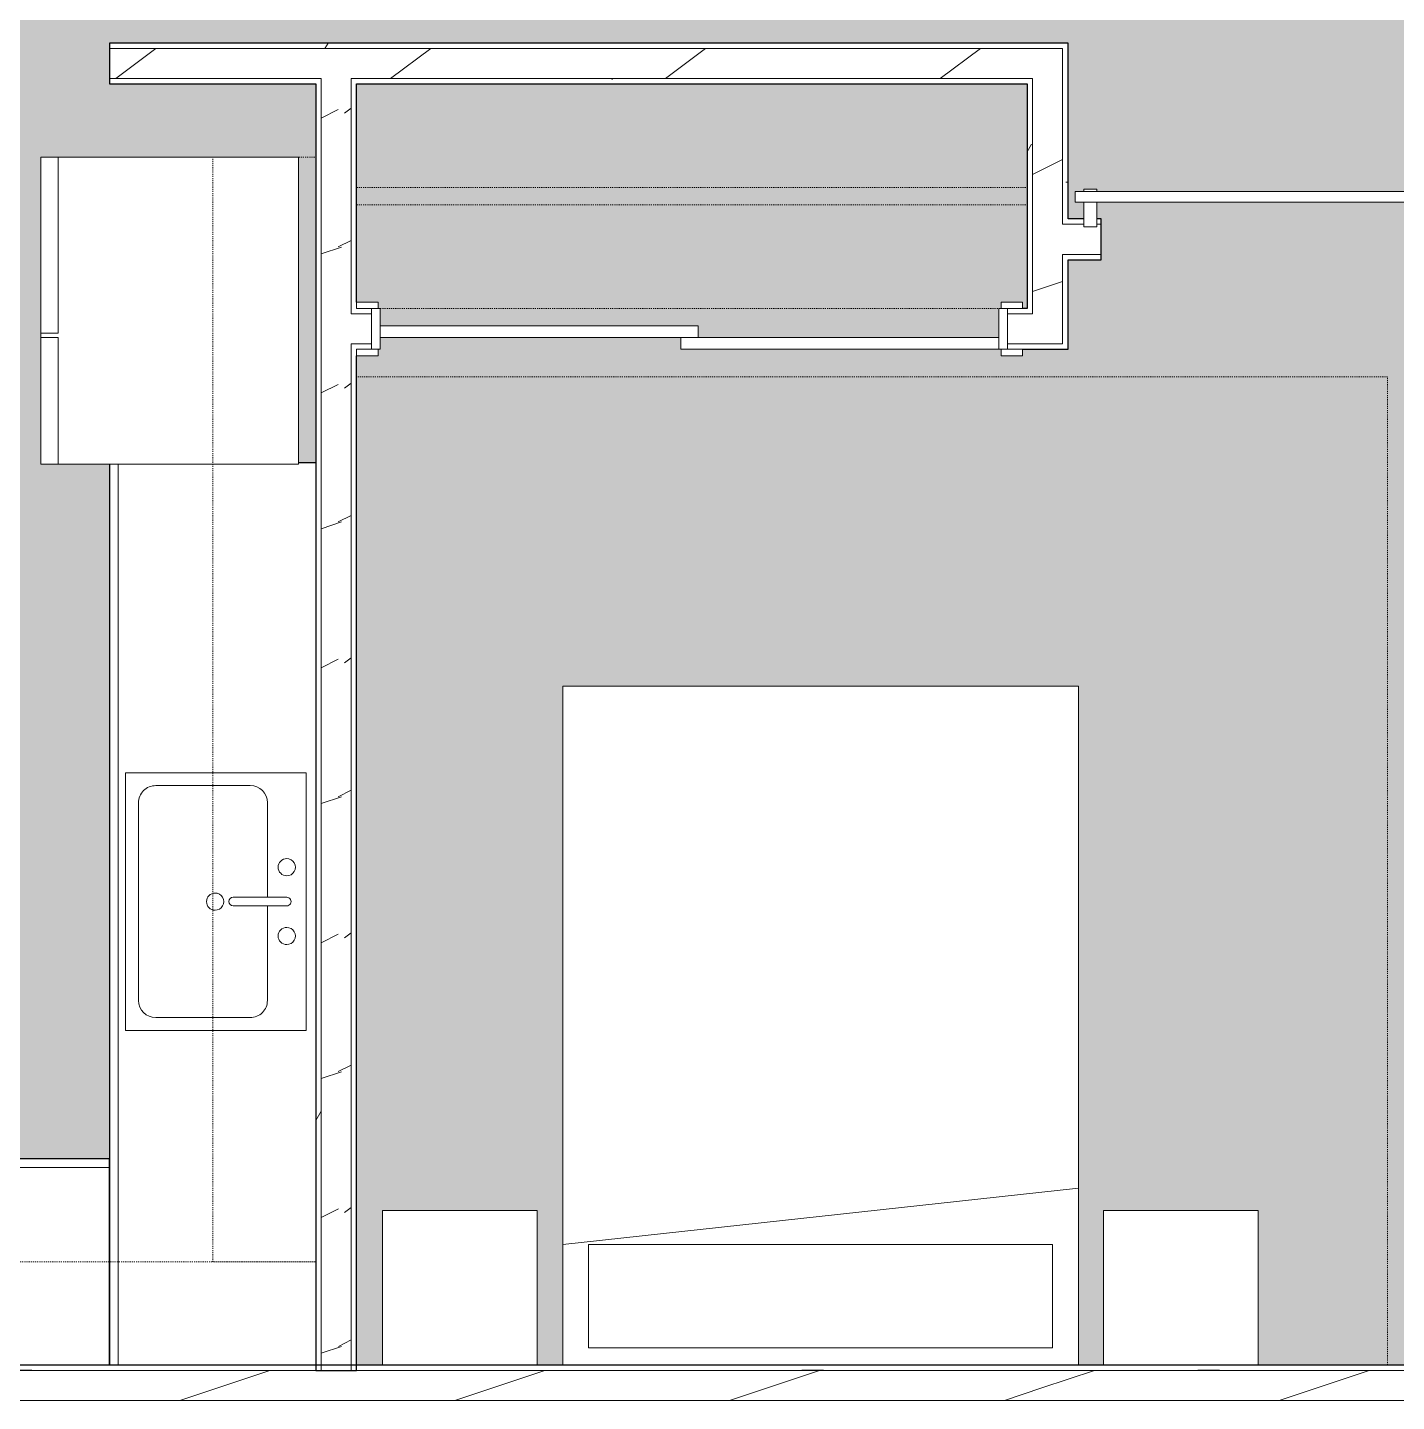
# Model space of a CAD drawing. Header units: inches. Extents: x -4830 to -242, y 9551 to 12925.
# Drawn here: x -3715 to -3555.7, y 11547.1 to 11707 of the extents above; entities that cross this region are included whole.
import ezdxf

# ---------------------------------------------------------------- set-up
doc = ezdxf.new("R2010")
doc.units = ezdxf.units.IN
doc.header["$MEASUREMENT"] = 0
doc.linetypes.add('Dash', pattern=[0.25, 0.125, -0.125])
for name, color, linetype, lineweight in [('0-1', 7, 'Continuous', 5), ('0-2', 7, 'Continuous', 9), ('A-AREA-PATT-1', 254, 'Continuous', 9), ('A-DOOR-1', 7, 'Continuous', 9), ('A-DOOR-2', 50, 'Continuous', 13), ('A-DOOR-3', 250, 'Continuous', 25), ('A-DOOR-FRAM-1', 50, 'Continuous', 13), ('A-WALL-1', 250, 'Continuous', 25), ('A-WALL-2', 7, 'Continuous', 9), ('A-WALL-PATT-1', 7, 'Continuous', 9), ('A-WALL-PATT-2', 8, 'Continuous', 9), ('A-WALL-PATT-3', 253, 'Continuous', 9), ('I-FURN-1', 7, 'Continuous', 9), ('I-FURN-HDLN-1', 7, 'Dash', 9), ('P-SANR-FIXT-1', 7, 'Continuous', 9), ('Q-CASE-1', 250, 'Continuous', 25), ('Q-CASE-2', 7, 'Continuous', 9), ('Q-CASE-HDLN-1', 7, 'Dash', 9), ('Q-SPCQ-1', 7, 'Continuous', 9)]:
    doc.layers.add(name, color=color, linetype=linetype, lineweight=lineweight)
pattern_1 = [(0, (0, 0), (61.44, 15.36), [2.534, -43.546, 2.534, -43.546, -245.76]), (0, (0, 0), (61.44, 15.36), [-92.16, 2.534, -89.626, 2.534, -43.546, -107.52]), (0, (0, 0), (61.44, 15.36), [-230.4, 2.534, -28.186, 2.534, -74.266]), (120, (23.04, 7.68), (-44.02215, 45.5286), [2.534, -43.546, 2.534, -43.546, -245.76]), (120, (23.04, 7.68), (-44.02215, 45.5286), [-92.16, 2.534, -89.626, 2.534, -43.546, -107.52]), (120, (23.04, 7.68), (-44.02215, 45.5286), [-230.4, 2.534, -28.186, 2.534, -74.266]), (240, (30.72, 38.4), (-17.41785, -60.8886), [2.534, -43.546, 2.534, -43.546, -245.76]), (240, (30.72, 38.4), (-17.41785, -60.8886), [-92.16, 2.534, -89.626, 2.534, -43.546, -107.52]), (240, (30.72, 38.4), (-17.41785, -60.8886), [-230.4, 2.534, -28.186, 2.534, -74.266])]
pattern_2 = [(216.87, (12.795, 31.987), (95.9612857, 63.9749714), [15.994, -143.942]), (206.565, (31.987, 22.391), (-31.986981, -31.986924), [35.763, -35.763]), (198.435, (31.987, 6.397), (-63.974746, -31.987128), [20.231, -80.922])]

# ---------------------------------------------------------------- blocks, each defined once
blk = doc.blocks.new('FOLDING_SLIDING CLOSET - 72_ x 80_-1372823-FLOOR PLAN - 2ND FLOOR')
at = {"layer": 'A-DOOR-1'}
for p, q in [((-36.25, 3), (-38.75, 3)), ((-38.75, 3), (-38.75, 2.25)), ((-38.75, 2.25), (-36.25, 2.25)), ((-36.25, 2.25), (-36.25, 3)), ((38.75, 3), (36.25, 3)), ((36.25, 3), (36.25, 2.25)), ((36.25, 2.25), (38.75, 2.25)), ((38.75, 2.25), (38.75, 3)), ((-36.25, -2.5), (-38.75, -2.5)), ((-38.75, -2.5), (-38.75, -3.25)), ((-36.25, -3.25), (-36.25, -2.5)), ((38.75, -2.5), (36.25, -2.5)), ((36.25, -2.5), (36.25, -3.25)), ((38.75, -3.25), (38.75, -2.5)), ((-38.75, -3.25), (-36.25, -3.25)), ((36.25, -3.25), (38.75, -3.25))]:
    blk.add_line(p, q, dxfattribs=at)
at = {"layer": 'A-DOOR-2'}
for p, q in [((1, 2.25), (-36, 2.25)), ((-36, 2.25), (-36, 0.87)), ((1, 0.87), (1, 2.25)), ((-36, 0.87), (1, 0.87)), ((36, 0.87), (-1, 0.87)), ((-1, 0.87), (-1, -0.5)), ((36, -0.5), (36, 0.87)), ((-1, -0.5), (36, -0.5))]:
    blk.add_line(p, q, dxfattribs=at)
at = {"layer": 'A-DOOR-FRAM-1'}
for p, q in [((-36, 2.25), (-37, 2.25)), ((-37, 2.25), (-37, -2.5)), ((-36, -2.5), (-36, 2.25)), ((36, 2.25), (36, -2.5)), ((37, 2.25), (36, 2.25)), ((37, -2.5), (37, 2.25)), ((-37, -2.5), (-36, -2.5)), ((36, -2.5), (37, -2.5))]:
    blk.add_line(p, q, dxfattribs=at)
blk = doc.blocks.new('Interior_barn_door_18732 - Interior_barn_door_18732-1655839-FLOOR PLAN - 2ND FLOOR')
at = {"layer": 'A-DOOR-1'}
for p, q in [((-57.5, -1.47), (-59, -1.47)), ((-59, -1.47), (-59, -4.32)), ((-57.5, -4.32), (-57.5, -1.47)), ((20, -1.47), (18.5, -1.47)), ((18.5, -1.47), (18.5, -4.32)), ((20, -4.32), (20, -1.47)), ((-53.22, -4.32), (-60, -4.32)), ((-60, -4.95), (-60, -4.32)), ((-53.29, -4.23), (-52.82, -4.98)), ((-53.27, -4.23), (-52.79, -4.23)), ((-52.79, -4.23), (-52.31, -4.23)), ((-52.76, -4.98), (-52.29, -4.23)), ((-23.43, -4.32), (-52.36, -4.32)), ((-50.9, -4.07), (-24.9, -4.07)), ((-23.5, -4.23), (-23.03, -4.98)), ((-23.48, -4.23), (-23, -4.23)), ((-23, -4.23), (-22.52, -4.23)), ((-22.97, -4.98), (-22.5, -4.23)), ((21, -4.32), (-22.57, -4.32)), ((21, -4.32), (21, -4.95)), ((-60, -5.57), (-60, -4.95)), ((-60, -5.57), (-53.21, -5.57)), ((-59, -5.57), (-59, -5.85)), ((-59, -5.85), (-57.5, -5.85)), ((-57.5, -5.85), (-57.5, -5.57)), ((-53.56, -5.67), (-53.56, -6)), ((-52.06, -5.67), (-53.56, -5.67)), ((-52.06, -6), (-53.56, -6)), ((-52.82, -4.92), (-53.29, -5.67)), ((-52.29, -5.67), (-52.76, -4.92)), ((-52.37, -5.57), (-23.42, -5.57)), ((-52.06, -6), (-52.06, -5.67)), ((-24.9, -5.82), (-50.9, -5.82)), ((-23.73, -6), (-23.73, -5.67)), ((-22.23, -5.67), (-23.73, -5.67)), ((-22.23, -6), (-23.73, -6)), ((-23.44, -6.07), (-23.69, -6.07)), ((-23.69, -6.07), (-23.44, -6.07)), ((-23.35, -6.32), (-23.63, -6.32)), ((-23.63, -6.32), (-23.63, -6.57)), ((-23.59, -6.32), (-23.59, -6.57)), ((-23.03, -4.92), (-23.5, -5.67)), ((-22.69, -6.07), (-23.44, -6.07)), ((-23.41, -6.32), (-22.49, -6.32)), ((-23.32, -6.07), (-23.32, -6.32)), ((-23.32, -6.07), (-23.32, -6.32)), ((-22.5, -5.67), (-22.97, -4.92)), ((-22.82, -6.32), (-22.82, -6.07)), ((-22.82, -6.32), (-22.82, -6.07)), ((-22.44, -6.07), (-22.69, -6.07)), ((-22.69, -6.07), (-22.44, -6.07)), ((-22.49, -6.32), (-22.67, -6.32)), ((-22.58, -5.57), (21, -5.57)), ((-22.49, -6.32), (-22.49, -6.57)), ((-22.23, -5.67), (-22.23, -6)), ((-20.62, -6.57), (-20.62, -6.32)), ((18.5, -5.57), (18.5, -5.85)), ((18.5, -5.85), (20, -5.85)), ((20, -5.85), (20, -5.57)), ((21, -4.95), (21, -5.57)), ((-23.63, -6.57), (-23.35, -6.57)), ((-22.49, -6.57), (-23.41, -6.57)), ((-22.67, -6.57), (-22.49, -6.57))]:
    blk.add_line(p, q, dxfattribs=at)
for points, knots in [([(-23.63, -6.32), (-23.6, -6.32), (-23.54, -6.32), (-23.46, -6.32), (-23.43, -6.32)], [-0.72570661, -0.72570661, -0.72570661, -0.72570661, -0.67955891, -0.66350319, -0.66350319, -0.66350319, -0.66350319]), ([(-22.49, -6.32), (-22.52, -6.32), (-22.6, -6.32), (-22.69, -6.32), (-22.7, -6.32)], [-0.1486938, -0.1486938, -0.1486938, -0.1486938, -0.13013365, -0.08496789, -0.08496789, -0.08496789, -0.08496789]), ([(-22.49, -6.32), (-22.05, -6.32), (-21.63, -6.32), (-21.29, -6.32), (-20.97, -6.32), (-20.67, -6.32), (-20.62, -6.32), (-20.62, -6.32)], [-0.722227, -0.722227, -0.722227, -0.722227, -0.6854273, -0.6485379, -0.6054888, -0.5563887, -0.5098073, -0.5098073, -0.5098073, -0.5098073]), ([(-20.62, -6.32), (-20.62, -6.32), (-20.63, -6.32), (-20.69, -6.32), (-20.77, -6.32), (-20.79, -6.32)], [-0.50809684, -0.50809684, -0.50809684, -0.50809684, -0.4969616, -0.43765961, -0.42483944, -0.42483944, -0.42483944, -0.42483944]), ([(-23.43, -6.57), (-23.46, -6.57), (-23.54, -6.57), (-23.6, -6.57), (-23.63, -6.57)], [0.66350319, 0.66350319, 0.66350319, 0.66350319, 0.67955891, 0.72570661, 0.72570661, 0.72570661, 0.72570661]), ([(-22.68, -6.57), (-22.66, -6.57), (-22.61, -6.57), (-22.52, -6.57), (-22.49, -6.57)], [0.08496789, 0.08496789, 0.08496789, 0.08496789, 0.13013365, 0.1486938, 0.1486938, 0.1486938, 0.1486938]), ([(-20.62, -6.57), (-20.62, -6.57), (-20.67, -6.57), (-20.97, -6.57), (-21.29, -6.57), (-21.63, -6.57), (-22.05, -6.57), (-22.49, -6.57)], [0.5098073, 0.5098073, 0.5098073, 0.5098073, 0.5563887, 0.6054888, 0.6485379, 0.6854273, 0.722227, 0.722227, 0.722227, 0.722227]), ([(-20.79, -6.57), (-20.77, -6.57), (-20.69, -6.57), (-20.63, -6.57), (-20.62, -6.57), (-20.62, -6.57)], [0.42483944, 0.42483944, 0.42483944, 0.42483944, 0.43765961, 0.4969616, 0.50809684, 0.50809684, 0.50809684, 0.50809684])]:
    blk.add_open_spline(points, degree=3, knots=knots, dxfattribs=at)
for points in [[(-22.67, -6.32), (-22.65, -6.32), (-22.6, -6.32), (-22.5, -6.32)], [(-22.47, -6.32), (-22.52, -6.32), (-22.58, -6.32), (-22.65, -6.32)], [(-22.62, -6.32), (-22.58, -6.32), (-22.54, -6.32), (-22.5, -6.32)], [(-22.5, -6.57), (-22.6, -6.57), (-22.65, -6.57), (-22.67, -6.57)], [(-22.63, -6.57), (-22.57, -6.57), (-22.52, -6.57), (-22.47, -6.57)], [(-22.5, -6.57), (-22.54, -6.57), (-22.58, -6.57), (-22.62, -6.57)]]:
    blk.add_open_spline(points, degree=3, dxfattribs=at)
at = {"layer": 'A-DOOR-3'}
for p, q in [((-50.9, -4.07), (-55.9, -4.07)), ((-55.9, -4.07), (-55.9, -4.32)), ((-50.9, -4.33), (-50.9, -4.07)), ((-19.9, -4.07), (-24.9, -4.07)), ((-24.9, -4.07), (-24.9, -4.34)), ((-19.9, -4.34), (-19.9, -4.07)), ((-55.9, -5.57), (-55.9, -5.82)), ((-55.9, -5.82), (-53.56, -5.82)), ((-52.06, -5.82), (-50.9, -5.82)), ((-50.9, -5.82), (-50.9, -5.57)), ((-24.9, -5.55), (-24.9, -5.82)), ((-24.9, -5.82), (-23.73, -5.82)), ((-22.23, -5.82), (-19.9, -5.82)), ((-19.9, -5.82), (-19.9, -5.55))]:
    blk.add_line(p, q, dxfattribs=at)
blk = doc.blocks.new('Refrigerator_-_Side-by-Side_6047 - 36_ X 30_-1372843-FLOOR PLAN - 2ND FLOOR')
at = {"layer": 'Q-SPCQ-1'}
for p, q in [((-17.88, 15.58), (17.87, 15.58)), ((-17.88, -14.42), (-17.88, 15.58)), ((-17.88, 15.58), (-3.13, 15.58)), ((-17.88, 15.58), (-17.88, 13.58)), ((-3.13, 13.58), (-3.13, 15.58)), ((-2.63, 15.58), (17.87, 15.58)), ((-2.63, 15.58), (-2.63, 13.58)), ((17.87, 15.58), (17.87, -14.42)), ((17.87, 13.58), (17.87, 15.58)), ((-3.13, 13.58), (-17.88, 13.58)), ((17.87, 13.58), (-2.63, 13.58)), ((17.87, -14.42), (-17.88, -14.42))]:
    blk.add_line(p, q, dxfattribs=at)
blk = doc.blocks.new('OD_CW_Base Cabinet - OD_CW_Base Cabinet-1549978-FLOOR PLAN - 2ND FLOOR')
at = {"layer": 'Q-CASE-1'}
for p, q in [((0.74, 24), (0.74, 22)), ((0.92, 0), (105.74, 0))]:
    blk.add_line(p, q, dxfattribs=at)
at = {"layer": 'Q-CASE-2'}
for p, q in [((0.74, 22), (0.74, 24)), ((0.92, 1), (105.74, 1)), ((105.74, 1), (0.92, 1)), ((105.74, 0), (0.92, 0))]:
    blk.add_line(p, q, dxfattribs=at)
blk = doc.blocks.new('Sink Kitchen-Single - 30_ x 21_-366345-FLOOR PLAN - 2ND FLOOR')
at = {"layer": 'P-SANR-FIXT-1'}
for p, q in [((15.62, 10.59), (-14.38, 10.59)), ((-14.38, 10.59), (-14.38, -10.41)), ((15.62, -10.41), (15.62, 10.59)), ((0.12, 8.34), (0.12, 2.09)), ((1.12, 8.34), (1.12, 2.09)), ((0.12, 6.09), (-10.88, 6.09)), ((12.12, 6.09), (1.12, 6.09)), ((-12.88, 4.09), (-12.88, -6.91)), ((14.12, -6.91), (14.12, 4.09)), ((-10.88, -8.91), (12.12, -8.91)), ((-14.38, -10.41), (15.62, -10.41))]:
    blk.add_line(p, q, dxfattribs=at)
for centre, radius, start, end in [((-3.38, 8.34), 1, 360, 180), ((-3.38, 8.34), 1, 180, 0), ((0.62, 8.34), 0.5, 360, 180), ((4.62, 8.34), 1, 360, 180), ((4.62, 8.34), 1, 180, 360), ((-10.88, 4.09), 2, 90, 180), ((12.12, 4.09), 2, 360, 90), ((0.62, 2.09), 0.5, 180, 0), ((0.62, 0), 1, 360, 180), ((0.62, 0), 1, 180, 0), ((-10.88, -6.91), 2, 180, 270), ((12.12, -6.91), 2, 270, 0)]:
    blk.add_arc(centre, radius, start, end, dxfattribs=at)
blk = doc.blocks.new('OD_CW_Base Cabinet - OD_CW_Base Cabinet-1965639-FLOOR PLAN - 2ND FLOOR')
at = {"layer": 'Q-CASE-1'}
for p, q in [((0.74, 24), (0.74, 0)), ((110.41, 20.99), (110.41, 24)), ((0.74, 0), (17.97, 0)), ((41.97, 0), (110.41, 0))]:
    blk.add_line(p, q, dxfattribs=at)
at = {"layer": 'Q-CASE-2'}
for p, q in [((0.74, 1), (0.74, 24)), ((110.41, 24), (110.41, 20.99)), ((0.74, 0), (0.74, 1)), ((0.74, 1), (17.97, 1)), ((17.97, 1), (0.74, 1)), ((17.97, 0), (0.74, 0)), ((41.97, 1), (110.41, 1)), ((110.41, 1), (41.97, 1)), ((110.41, 0), (41.97, 0))]:
    blk.add_line(p, q, dxfattribs=at)
blk = doc.blocks.new('OD_CW_Upper Cabinet - OD_CW_Upper Cabinet-1965667-FLOOR PLAN - 2ND FLOOR')
at = {"layer": 'Q-CASE-HDLN-1'}
for p, q in [((0.74, -24), (0.74, -12)), ((0.74, -12), (134.41, -12)), ((134.41, -12), (134.41, -24)), ((134.41, -24), (0.74, -24))]:
    blk.add_line(p, q, dxfattribs=at)
blk = doc.blocks.new('OD_CW_Upper Cabinet - OD_CW_Upper Cabinet-1677703-FLOOR PLAN - 2ND FLOOR')
at = {"layer": 'Q-CASE-HDLN-1'}
for p, q in [((0.74, -24), (0.74, -12)), ((0.74, -12), (129.31, -12)), ((129.31, -12), (129.31, -24)), ((129.31, -24), (0.74, -24))]:
    blk.add_line(p, q, dxfattribs=at)
blk = doc.blocks.new('OD_CW_Closet - OD_CW_Closet-1695006-FLOOR PLAN - 2ND FLOOR')
at = {"layer": 'Q-CASE-HDLN-1'}
for p, q in [((78.78, 24), (0.74, 24)), ((0.74, 24), (0.74, -1.37)), ((78.78, -2.12), (78.78, 24)), ((0.74, 11.94), (78.78, 11.94)), ((0.74, 9.94), (78.78, 9.94)), ((3.49, -2.12), (75.49, -2.12)), ((78.24, -2.12), (78.78, -2.12))]:
    blk.add_line(p, q, dxfattribs=at)
blk = doc.blocks.new('Bed-Standard - Queen 60_ x 79_-1242961-FLOOR PLAN - 2ND FLOOR')
at = {"layer": 'I-FURN-1'}
for p, q in [((-19.31, 37.7), (-19.31, -41.3)), ((40.69, -41.3), (40.69, 37.7)), ((-16.31, 35.7), (-16.31, 23.7)), ((-16.31, 35.7), (37.69, 35.7)), ((37.69, 35.7), (37.69, 23.7)), ((40.69, 23.7), (-19.31, 17.13)), ((-16.31, 23.7), (37.69, 23.7)), ((-19.31, -41.3), (40.69, -41.3))]:
    blk.add_line(p, q, dxfattribs=at)
at = {"layer": 'I-FURN-HDLN-1'}
for p, q in [((-55.31, 37.7), (-55.31, -77.3)), ((-55.31, -77.3), (64.69, -77.3))]:
    blk.add_line(p, q, dxfattribs=at)
blk = doc.blocks.new('Table-Night Stand - 18_ x 18_ x 24_-V31-FLOOR PLAN - 2ND FLOOR')
at = {"layer": 'I-FURN-1'}
for p, q in [((0.15, 18), (0.15, 0)), ((18.15, 0), (18.15, 18)), ((0.15, 0), (18.15, 0))]:
    blk.add_line(p, q, dxfattribs=at)
blk = doc.blocks.new('CTR - 1st Phase - Unit Layouts_rvt-1-FLOOR PLAN - 2ND FLOOR')
at = {"layer": 'A-WALL-PATT-1'}
h = blk.add_hatch(dxfattribs=at)
h.set_pattern_fill('FP_3', color=256, style=0, pattern_type=2)
h.set_pattern_definition(pattern_1)
h.paths.add_polyline_path([(-3677.37, 11704.56), (-3594.57, 11704.56), (-3594.59, 11705.19), (-3705.49, 11705.19), (-3705.49, 11704.56), (-3680.87, 11704.56)], flags=0)
h = blk.add_hatch(dxfattribs=at)
h.set_pattern_fill('FP_3', color=256, style=0, pattern_type=2)
h.set_pattern_definition(pattern_1)
h.paths.add_polyline_path([(-3594.57, 11670.19), (-3593.94, 11670.25), (-3593.94, 11680.61), (-3594.57, 11680.61), (-3594.57, 11673.69)], flags=0)
h.paths.add_polyline_path([(-3594.57, 11684.11), (-3593.94, 11684.11), (-3593.94, 11705.19), (-3594.57, 11705.19), (-3594.57, 11687.15)], flags=0)
h = blk.add_hatch(dxfattribs=at)
h.set_pattern_fill('FP_3', color=256, style=0, pattern_type=2)
h.set_pattern_definition(pattern_1)
h.paths.add_polyline_path([(-3704.49, 11700.44), (-3680.87, 11700.44), (-3680.87, 11701.06), (-3705.49, 11701.06), (-3705.49, 11700.44)], flags=0)
h.paths.add_polyline_path([(-3600.66, 11700.44), (-3598.69, 11700.44), (-3598.69, 11701.06), (-3677.37, 11701.06), (-3677.37, 11700.44), (-3601.99, 11700.44)], flags=0)
h = blk.add_hatch(dxfattribs=at)
h.set_pattern_fill('FP_3', color=256, style=0, pattern_type=2)
h.set_pattern_definition(pattern_1)
h.paths.add_polyline_path([(-3681.49, 11551.36), (-3680.87, 11551.36), (-3680.87, 11700.44), (-3681.49, 11700.44), (-3681.49, 11651.98)], flags=0)
h = blk.add_hatch(dxfattribs=at)
h.set_pattern_fill('FP_3', color=256, style=0, pattern_type=2)
h.set_pattern_definition(pattern_1)
h.paths.add_polyline_path([(-3598.07, 11674.31), (-3598.07, 11701.06), (-3598.69, 11701.06), (-3598.69, 11674.31)], flags=0)
h = blk.add_hatch(dxfattribs=at)
h.set_pattern_fill('FP_3', color=256, style=0, pattern_type=2)
h.set_pattern_definition(pattern_1)
h.paths.add_polyline_path([(-3590.1, 11679.99), (-3590.1, 11680.61), (-3593.94, 11680.61), (-3593.94, 11679.99)], flags=0)
h.paths.add_polyline_path([(-3503.67, 11679.99), (-3503.67, 11680.61), (-3550.55, 11680.61), (-3550.55, 11679.99), (-3506.97, 11679.99)], flags=0)
at = {"layer": 'A-WALL-PATT-2'}
h = blk.add_hatch(dxfattribs=at)
h.set_pattern_fill('FP_7', color=256, style=0, pattern_type=2)
h.set_pattern_definition(pattern_2)
h.paths.add_polyline_path([(-3705.49, 11701.06), (-3598.07, 11701.06), (-3598.07, 11704.56), (-3705.49, 11704.56), (-3705.49, 11703.19)], flags=0)
h = blk.add_hatch(dxfattribs=at)
h.set_pattern_fill('FP_7', color=256, style=0, pattern_type=2)
h.set_pattern_definition(pattern_2)
h.paths.add_polyline_path([(-3598.05, 11673.69), (-3594.57, 11673.69), (-3594.57, 11704.56), (-3598.07, 11704.56), (-3598.07, 11673.69)], flags=0)
h = blk.add_hatch(dxfattribs=at)
h.set_pattern_fill('FP_7', color=256, style=0, pattern_type=2)
h.set_pattern_definition(pattern_2)
h.paths.add_polyline_path([(-3680.87, 11550.74), (-3677.37, 11550.74), (-3677.37, 11701.06), (-3680.87, 11701.06), (-3680.87, 11651.98)], flags=0)
h = blk.add_hatch(dxfattribs=at)
h.set_pattern_fill('FP_7', color=256, style=0, pattern_type=2)
h.set_pattern_definition(pattern_2)
h.paths.add_polyline_path([(-3592.1, 11680.61), (-3590.1, 11680.61), (-3590.1, 11684.11), (-3590.6, 11684.11), (-3590.6, 11683.84), (-3592.1, 11683.84), (-3592.1, 11684.11), (-3594.57, 11684.11), (-3594.57, 11680.61), (-3593.94, 11680.61)], flags=0)
h.paths.add_polyline_path([(-3512.86, 11680.61), (-3503.67, 11680.61), (-3503.67, 11684.11), (-3513.1, 11684.11), (-3513.1, 11683.84), (-3514.6, 11683.84), (-3514.6, 11684.11), (-3554.1, 11684.11), (-3554.05, 11680.61), (-3530.42, 11680.61)], flags=0)
at = {"layer": 'A-WALL-1'}
for p, q in [((-3598.69, 11705.19), (-3705.49, 11705.19)), ((-3705.49, 11705.19), (-3705.49, 11700.44)), ((-3594.57, 11705.19), (-3598.69, 11705.19)), ((-3593.94, 11705.19), (-3594.57, 11705.19)), ((-3593.94, 11684.74), (-3593.94, 11705.19)), ((-3705.49, 11700.44), (-3681.49, 11700.44)), ((-3681.49, 11700.44), (-3681.49, 11550.74)), ((-3676.74, 11675.06), (-3676.74, 11700.44)), ((-3676.74, 11700.44), (-3598.69, 11700.44)), ((-3598.69, 11700.44), (-3598.69, 11674.31)), ((-3592.1, 11684.74), (-3593.94, 11684.74)), ((-3590.1, 11684.74), (-3590.6, 11684.74)), ((-3590.1, 11679.99), (-3590.1, 11684.74)), ((-3593.94, 11679.99), (-3590.1, 11679.99)), ((-3593.94, 11674.31), (-3593.94, 11679.99)), ((-3598.69, 11674.31), (-3599.24, 11674.31)), ((-3593.94, 11670.19), (-3593.94, 11674.31)), ((-3599.24, 11669.56), (-3593.94, 11669.56)), ((-3593.94, 11669.56), (-3593.94, 11670.19)), ((-3676.74, 11550.74), (-3676.74, 11668.81)), ((-3681.49, 11550.74), (-3676.74, 11550.74))]:
    blk.add_line(p, q, dxfattribs=at)
at = {"layer": 'A-WALL-2'}
for p, q in [((-3598.69, 11704.56), (-3705.49, 11704.56)), ((-3598.69, 11704.56), (-3598.07, 11704.56)), ((-3598.07, 11704.56), (-3594.57, 11704.56)), ((-3594.57, 11704.56), (-3594.57, 11684.11)), ((-3680.87, 11701.06), (-3705.49, 11701.06)), ((-3680.87, 11701.06), (-3680.87, 11700.44)), ((-3680.87, 11700.44), (-3680.87, 11550.74)), ((-3677.37, 11701.06), (-3677.37, 11700.44)), ((-3598.69, 11701.06), (-3677.37, 11701.06)), ((-3677.37, 11700.44), (-3677.37, 11673.69)), ((-3598.69, 11701.06), (-3598.07, 11701.06)), ((-3598.07, 11701.06), (-3598.07, 11674.31)), ((-3594.57, 11684.11), (-3593.94, 11684.11)), ((-3593.94, 11684.11), (-3592.1, 11684.11)), ((-3590.6, 11684.11), (-3590.1, 11684.11)), ((-3594.57, 11680.61), (-3593.94, 11680.61)), ((-3594.57, 11680.61), (-3594.57, 11674.31)), ((-3593.94, 11680.61), (-3590.1, 11680.61)), ((-3598.07, 11674.31), (-3598.07, 11673.69)), ((-3594.57, 11674.31), (-3594.57, 11673.69)), ((-3677.37, 11673.69), (-3676.74, 11673.69)), ((-3676.74, 11673.69), (-3674.99, 11673.69)), ((-3600.99, 11673.69), (-3598.07, 11673.69)), ((-3594.57, 11673.69), (-3594.57, 11670.19)), ((-3677.37, 11670.19), (-3676.74, 11670.19)), ((-3677.37, 11670.19), (-3677.37, 11550.74)), ((-3676.74, 11670.19), (-3674.99, 11670.19)), ((-3600.99, 11670.19), (-3594.57, 11670.19))]:
    blk.add_line(p, q, dxfattribs=at)
at = {"layer": '0-2'}
for name, p in [('OD_CW_Closet - OD_CW_Closet-1695006-FLOOR PLAN - 2ND FLOOR', (-3677.48, 11676.44)), ('OD_CW_Upper Cabinet - OD_CW_Upper Cabinet-1965667-FLOOR PLAN - 2ND FLOOR', (-3815.9, 11575.36))]:
    blk.add_blockref(name, p, dxfattribs=at)
for name, p, rotation in [('Refrigerator_-_Side-by-Side_6047 - 36_ X 30_-1372843-FLOOR PLAN - 2ND FLOOR', (-3697.91, 11674.06), 90.00000000001212), ('OD_CW_Upper Cabinet - OD_CW_Upper Cabinet-1677703-FLOOR PLAN - 2ND FLOOR', (-3705.49, 11562.63), 90.0000000000145), ('Interior_barn_door_18732 - Interior_barn_door_18732-1655839-FLOOR PLAN - 2ND FLOOR', (-3572.1, 11682.36), 180), ('FOLDING_SLIDING CLOSET - 72_ x 80_-1372823-FLOOR PLAN - 2ND FLOOR', (-3637.99, 11671.81), 180), ('Bed-Standard - Queen 60_ x 79_-1242961-FLOOR PLAN - 2ND FLOOR', (-3612.05, 11589.07), 180), ('OD_CW_Base Cabinet - OD_CW_Base Cabinet-1549978-FLOOR PLAN - 2ND FLOOR', (-3705.49, 11657.1), 270.0000000000102), ('Sink Kitchen-Single - 30_ x 21_-366345-FLOOR PLAN - 2ND FLOOR', (-3693.21, 11605.91), 269.9999999999977), ('OD_CW_Base Cabinet - OD_CW_Base Cabinet-1965639-FLOOR PLAN - 2ND FLOOR', (-3704.75, 11575.36), 180), ('Table-Night Stand - 18_ x 18_ x 24_-V31-FLOOR PLAN - 2ND FLOOR', (-3655.59, 11569.36), 180), ('Table-Night Stand - 18_ x 18_ x 24_-V31-FLOOR PLAN - 2ND FLOOR', (-3571.66, 11569.36), 180)]:
    blk.add_blockref(name, p, dxfattribs=dict(at, rotation=rotation))
blk = doc.blocks.new('CTR - 1st Phase - Common Walls_rvt-1-FLOOR PLAN - 2ND FLOOR')
at = {"layer": 'A-AREA-PATT-1'}
h = blk.add_hatch(color=256, dxfattribs=at)
h.paths.add_polyline_path([(-3504.92, 11688.99), (-3540.92, 11688.99), (-3540.92, 11690.74), (-3504.92, 11690.74), (-3504.92, 11690.39)], flags=0)
h.paths.add_polyline_path([(-3820.72, 11546.99), (-3820.72, 11551.36), (-3815.16, 11551.36), (-3815.16, 11554.38), (-3819.91, 11554.38), (-3819.91, 11582.38), (-3820.54, 11582.38), (-3820.54, 11587.13), (-3815.16, 11587.13), (-3815.16, 11575.36), (-3705.49, 11575.36), (-3705.49, 11656.19), (-3713.49, 11656.19), (-3713.49, 11691.94), (-3683.49, 11691.94), (-3683.49, 11656.36), (-3681.49, 11656.36), (-3681.49, 11700.44), (-3705.49, 11700.44), (-3705.49, 11705.19), (-3593.94, 11705.19), (-3593.94, 11684.74), (-3592.1, 11684.74), (-3592.1, 11686.69), (-3593.1, 11686.77), (-3593.1, 11687.94), (-3592.1, 11687.94), (-3592.1, 11688.21), (-3590.6, 11688.21), (-3590.6, 11687.94), (-3552.2, 11687.94), (-3552.2, 11688.19), (-3549.86, 11688.19), (-3549.86, 11688.36), (-3548.36, 11688.36), (-3548.36, 11688.19), (-3520.04, 11688.19), (-3520.04, 11688.36), (-3518.54, 11688.36), (-3518.54, 11688.19), (-3516.2, 11688.19), (-3516.2, 11687.94), (-3514.6, 11687.94), (-3514.6, 11688.21), (-3513.1, 11688.19), (-3513.1, 11687.94), (-3512.1, 11687.85), (-3512.1, 11686.69), (-3513.1, 11686.69), (-3513.1, 11684.74), (-3504.92, 11684.74), (-3504.92, 11688.99), (-3502.99, 11688.99), (-3502.99, 11689.61), (-3501.92, 11689.61), (-3501.92, 11724.36), (-3502.99, 11724.36), (-3502.99, 11724.99), (-3504.92, 11724.99), (-3504.92, 11747.19), (-3741.11, 11747.19), (-3741.15, 11731.06), (-3759.11, 11731.06), (-3759.11, 11735.06), (-3795.11, 11735.06), (-3795.11, 11731.06), (-3813.11, 11731.06), (-3813.11, 11747.19), (-3819.6, 11747.19), (-3819.6, 11736.64), (-3824.35, 11736.64), (-3824.35, 11747.19), (-3851.85, 11747.19), (-3851.85, 11705.34), (-3824.35, 11705.34), (-3824.32, 11706.64), (-3819.6, 11706.64), (-3819.6, 11715.06), (-3759.6, 11715.06), (-3759.6, 11685.06), (-3819.6, 11685.06), (-3819.6, 11700.59), (-3851.85, 11700.59), (-3851.85, 11587.13), (-3850.54, 11587.13), (-3850.54, 11582.38), (-3851.85, 11582.38), (-3851.85, 11557.21), (-3848.54, 11557.21), (-3848.54, 11583.21), (-3823.54, 11583.21), (-3823.54, 11557.21), (-3822.2, 11557.21), (-3822.2, 11546.99)], flags=0)
h.paths.add_polyline_path([(-3652.74, 11551.36), (-3652.74, 11630.36), (-3592.74, 11630.36), (-3592.74, 11551.36), (-3589.81, 11551.36), (-3589.81, 11569.36), (-3571.81, 11569.36), (-3571.81, 11551.36), (-3554.67, 11551.36), (-3554.67, 11639.41), (-3549.92, 11639.41), (-3549.92, 11551.36), (-3513.92, 11551.36), (-3513.92, 11584.12), (-3507.55, 11584.12), (-3507.55, 11579.37), (-3509.17, 11579.37), (-3509.17, 11551.36), (-3483.97, 11551.36), (-3483.97, 11579.37), (-3487.55, 11579.37), (-3487.55, 11584.12), (-3483.97, 11584.12), (-3483.97, 11592.14), (-3491.7, 11592.14), (-3492.66, 11592.27), (-3493.56, 11592.64), (-3494.33, 11593.23), (-3494.93, 11594), (-3495.3, 11594.93), (-3495.43, 11595.94), (-3495.43, 11597.25), (-3498.45, 11596.91), (-3499.45, 11595.71), (-3500.45, 11595.15), (-3501.96, 11594.79), (-3503.45, 11594.62), (-3505.44, 11594.79), (-3507.45, 11595.33), (-3509.45, 11596.06), (-3511.83, 11597.25), (-3513.45, 11598.38), (-3514.45, 11599.38), (-3514.95, 11600.24), (-3515.45, 11601.62), (-3515.45, 11602.62), (-3514.95, 11603.99), (-3514.45, 11604.86), (-3513.45, 11605.86), (-3511.45, 11607.24), (-3509.45, 11608.18), (-3506.97, 11609.03), (-3505.44, 11609.44), (-3503.45, 11609.62), (-3501.92, 11609.44), (-3501.45, 11609.35), (-3500.45, 11609.08), (-3499.45, 11608.52), (-3498.45, 11607.33), (-3495.43, 11606.98), (-3495.43, 11608.37), (-3495.3, 11609.33), (-3494.93, 11610.23), (-3494.33, 11611), (-3493.56, 11611.59), (-3492.66, 11611.96), (-3491.15, 11612.09), (-3483.97, 11612.09), (-3483.97, 11620.12), (-3507.97, 11620.12), (-3507.97, 11678.11), (-3483.97, 11678.11), (-3483.97, 11679.99), (-3549.92, 11679.99), (-3549.92, 11675.41), (-3554.67, 11675.41), (-3554.67, 11679.99), (-3554.1, 11679.99), (-3554.1, 11684.74), (-3514.6, 11684.74), (-3514.6, 11686.69), (-3516.2, 11686.69), (-3516.2, 11686.44), (-3552.2, 11686.44), (-3552.2, 11686.69), (-3590.6, 11686.69), (-3590.6, 11684.74), (-3590.1, 11684.74), (-3590.1, 11679.99), (-3593.94, 11679.99), (-3593.94, 11669.56), (-3599.24, 11669.56), (-3599.24, 11668.81), (-3601.74, 11668.81), (-3601.74, 11669.56), (-3638.99, 11669.56), (-3638.99, 11670.94), (-3673.99, 11670.94), (-3673.99, 11669.56), (-3674.24, 11669.56), (-3674.24, 11668.81), (-3676.74, 11668.81), (-3676.74, 11551.36), (-3673.74, 11551.36), (-3673.74, 11569.36), (-3655.74, 11569.36), (-3655.74, 11551.36)], flags=0)
h.paths.add_polyline_path([(-3776.27, 11634.42), (-3840.96, 11634.42), (-3840.96, 11669.42), (-3834.96, 11669.42), (-3834.96, 11670.42), (-3762.96, 11670.42), (-3762.96, 11669.42), (-3756.96, 11669.42), (-3756.96, 11634.42)], flags=0)
h.paths.add_polyline_path([(-3601.99, 11670.94), (-3601.99, 11674.31), (-3601.74, 11674.31), (-3601.74, 11675.06), (-3599.24, 11675.06), (-3599.24, 11674.31), (-3598.69, 11674.31), (-3598.69, 11700.44), (-3676.74, 11700.44), (-3676.74, 11675.06), (-3674.24, 11675.06), (-3674.24, 11674.31), (-3673.99, 11674.31), (-3673.99, 11672.31), (-3636.99, 11672.31), (-3636.99, 11670.94), (-3617.67, 11670.94)], flags=0)
h.paths.add_polyline_path([(-3550.7, 11688.69), (-3551.31, 11688.69), (-3551.31, 11688.94), (-3549.6, 11688.94), (-3549.6, 11688.69), (-3550.55, 11688.69)], flags=0)
h.paths.add_polyline_path([(-3549.43, 11688.69), (-3549.41, 11688.94), (-3548.75, 11688.94), (-3548.75, 11688.69), (-3549.41, 11688.69)], flags=0)
h.paths.add_polyline_path([(-3849.83, 11707.39), (-3851.5, 11707.39), (-3851.5, 11735.39), (-3826.25, 11735.39), (-3826.25, 11717.2), (-3825.75, 11717.14), (-3825.75, 11717.07), (-3826.25, 11717.07), (-3826.25, 11707.39), (-3846.51, 11707.39)], flags=0)
at = {"layer": 'A-WALL-PATT-1'}
h = blk.add_hatch(dxfattribs=at)
h.set_pattern_fill('FP_3', color=256, style=0, pattern_type=2)
h.set_pattern_definition(pattern_1)
h.paths.add_polyline_path([(-3677.37, 11550.74), (-3597, 11550.74), (-3597, 11551.36), (-3677.37, 11551.36), (-3677.37, 11551.15)], flags=0)
h.paths.add_polyline_path([(-3820.72, 11550.74), (-3680.87, 11550.74), (-3680.87, 11551.36), (-3820.72, 11551.36), (-3820.72, 11551.02)], flags=0)
h = blk.add_hatch(dxfattribs=at)
h.set_pattern_fill('FP_3', color=256, style=0, pattern_type=2)
h.set_pattern_definition(pattern_1)
h.paths.add_polyline_path([(-3597, 11550.74), (-3554.05, 11550.74), (-3554.05, 11551.36), (-3597, 11551.36)], flags=0)
h.paths.add_polyline_path([(-3479.87, 11550.74), (-3479.87, 11551.36), (-3509.8, 11551.36), (-3509.8, 11550.74), (-3480.5, 11550.74)], flags=0)
h.paths.add_polyline_path([(-3513.3, 11550.74), (-3513.3, 11551.36), (-3550.55, 11551.36), (-3550.55, 11550.74), (-3530.42, 11550.74)], flags=0)
at = {"layer": 'A-WALL-PATT-3'}
h = blk.add_hatch(dxfattribs=at)
h.set_pattern_fill('FP_7', color=256, style=0, pattern_type=2)
h.set_pattern_definition(pattern_2)
h.paths.add_polyline_path([(-3816.6, 11547.24), (-3597, 11547.25), (-3597, 11550.74), (-3820.72, 11550.74), (-3820.72, 11547.24), (-3819.32, 11547.24)], flags=0)
h = blk.add_hatch(dxfattribs=at)
h.set_pattern_fill('FP_7', color=256, style=0, pattern_type=2)
h.set_pattern_definition(pattern_2)
h.paths.add_polyline_path([(-3597, 11547.24), (-3480.5, 11547.24), (-3480.5, 11550.74), (-3597, 11550.74), (-3597, 11548.34)], flags=0)
at = {"layer": 'A-WALL-1'}
for p, q in [((-3605, 11551.36), (-3820.72, 11551.36)), ((-3597, 11551.36), (-3605, 11551.36)), ((-3483.97, 11551.36), (-3597, 11551.36))]:
    blk.add_line(p, q, dxfattribs=at)
at = {"layer": 'A-WALL-2'}
for p, q in [((-3820.72, 11550.74), (-3605, 11550.74)), ((-3605, 11550.74), (-3597, 11550.74)), ((-3597, 11550.74), (-3480.5, 11550.74)), ((-3820.72, 11547.24), (-3605, 11547.24)), ((-3605, 11547.24), (-3597, 11547.24)), ((-3597, 11547.24), (-3484, 11547.24))]:
    blk.add_line(p, q, dxfattribs=at)

msp = doc.modelspace()

# ---------------------------------------------------------------- block references
at = {"layer": '0-1'}
for name in ['CTR - 1st Phase - Common Walls_rvt-1-FLOOR PLAN - 2ND FLOOR', 'CTR - 1st Phase - Unit Layouts_rvt-1-FLOOR PLAN - 2ND FLOOR']:
    msp.add_blockref(name, (0, 0), dxfattribs=at)

doc.saveas('drawing.dxf')
